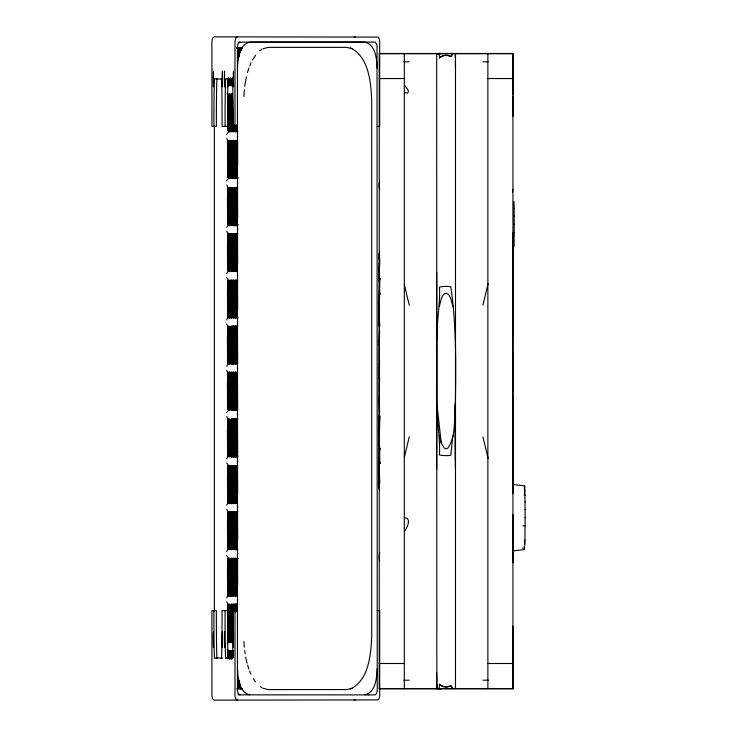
<?xml version="1.0" encoding="UTF-8"?>
<svg xmlns="http://www.w3.org/2000/svg" width="737" height="737" viewBox="0 0 737 737"><rect width="100%" height="100%" fill="white"/><g stroke="black" fill="none" stroke-linecap="round" stroke-linejoin="round"><path stroke-width="1.11" d="M379.242 487.968L379.242 416.856M379.242 446.567L379.795 415.779M512.943 688.809L512.943 53.469L379.242 53.469L379.242 688.809L512.943 688.809L512.943 626.137M512.943 562.773L512.943 514.527M512.943 492.602L512.943 442.338M512.943 397.059L512.943 469.432L512.805 457.548M512.943 333.778L512.943 232.929M512.943 116.4L512.943 96.068M512.943 94.557L512.943 53.727L379.242 53.727M379.242 281.737L379.251 272.146M436.691 469.147L436.691 272.893M514.168 232.468L514.196 224.195M525.103 517.632L524.947 540.166M436.691 321.341L436.691 420.689M227.65 126.009L227.622 130.606L227.595 126.11M228.074 84.93L228.12 78.021M231.989 177.377L227.632 177.377L227.862 140.546L228.074 177.645L228.304 140.813L228.525 177.912L228.756 141.071L228.977 178.17L237.507 178.17M236.356 187.778L227.825 187.778L227.595 224.61L227.438 197.627M232.892 85.188L228.525 85.188L228.571 78.288M236.365 280.493L227.834 280.493L227.604 317.325L227.438 290.341M233.343 85.455L228.977 85.455L229.014 78.555M229.465 78.822L229.419 85.722L229.382 78.979M236.319 372.305L227.788 372.305L227.558 409.136L227.401 382.162M228.977 178.17L229.207 141.338L229.419 178.437L237.959 178.437M237.95 131.674L229.41 131.674L229.576 105.198M229.751 78.905L229.714 84.663L229.677 79.043M229.843 455.908L227.567 455.908L227.797 419.077L228.461 456.443L228.691 419.602L230.976 419.602M229.419 178.437L229.576 153.121M236.374 465.885L227.834 465.885L227.604 502.717L227.447 475.733M229.576 195.747L229.391 225.669L229.17 188.571L228.94 225.402L228.267 188.036L228.037 224.877L227.825 187.778M230.202 78.021L230.165 84.93L230.119 78.177M236.374 511.837L227.834 511.837L227.604 548.669L227.447 521.685M229.576 241.69L229.391 271.621L229.17 234.523L228.94 271.354L228.267 233.988L228.037 270.82L227.825 233.721L227.595 270.553L227.438 243.569M236.817 466.153L228.286 466.153L228.055 502.984L227.834 465.885M230.653 78.288L230.607 85.188L230.57 78.444M237.517 558.6L227.844 558.6L227.613 595.432L227.457 568.457M229.576 289.613L229.391 318.384L229.179 281.285L228.949 318.117L228.277 280.76L228.046 317.592L227.834 280.493M227.659 611.185L227.705 604.285L227.751 613.276M229.576 328.573L229.354 364.253L229.133 327.154L228.903 363.986L228.24 326.62L228.009 363.461L227.788 326.362L227.558 363.194L227.401 336.21M231.105 78.555L231.059 85.455L231.022 78.712M237.968 558.867L228.295 558.867L228.065 595.699L227.844 558.6M236.807 233.988L230.359 233.988L230.128 270.82L229.456 233.454M227.917 641.383L228.148 604.552L227.945 641.991M229.576 374.525L229.354 410.205L229.133 373.106L228.903 409.938L228.682 372.839L228.452 409.671L227.788 372.305M233.786 85.722L231.51 85.722L231.547 78.822M228.111 658.224L228.157 651.315L228.194 658.058M229.576 422.439L229.364 456.968L228.691 419.602M231.731 94.843L231.501 131.674L231.28 94.576L231.05 131.407L230.828 94.308L230.598 131.14L230.386 94.041L230.156 130.873L229.483 93.507M231.833 78.905L231.796 84.663L231.768 79.043M228.369 641.641L228.599 604.81L228.82 641.909L229.05 605.077L229.262 642.176L233.629 642.176M229.576 476.157L229.4 503.786L228.737 466.42L228.507 503.251L228.286 466.153M231.74 141.605L231.51 178.437L231.289 141.338L231.059 178.17L230.838 141.071L230.607 177.912L230.395 140.813L230.165 177.645L229.493 140.279M228.562 658.491L228.608 651.582L228.645 658.325M232.293 78.021L232.247 84.93L232.21 78.177M229.576 522.109L229.4 549.728L229.179 512.63L228.949 549.461L228.286 512.104L228.055 548.936L227.834 511.837M231.704 188.838L231.473 225.669L231.252 188.571L231.022 225.402L230.801 188.304L230.57 225.135L230.359 188.036L230.128 224.877L229.456 187.511L237.996 187.511M229.014 658.749L229.05 651.849L229.096 658.592M236.605 130.873L232.238 130.873L232.468 94.041L233.132 131.407L233.26 111.84M229.262 642.176L229.493 605.344M229.576 570.023L229.41 596.5L229.189 559.401L228.958 596.233L228.295 558.867M231.704 234.79L231.473 271.621L231.252 234.523L231.022 271.354L230.359 233.988M232.735 79.439L232.699 85.188L232.662 79.568M229.456 659.016L229.502 652.116M235.352 409.938L230.985 409.938L231.215 373.106L231.436 410.205L237.885 410.205M231.713 281.552L231.482 318.384L231.261 281.285L231.031 318.117L230.368 280.76L230.137 317.592L229.916 280.493L229.686 317.325L229.465 280.226L238.005 280.226M233.721 364.253L231.436 364.253L231.667 327.421M233.178 79.707L233.141 85.455L233.104 78.712M229.751 657.957L229.797 651.047L229.843 658.915M236.688 604.552L230.239 604.552L230.008 641.383L229.336 604.018M231.436 410.205L231.667 373.373M236.319 326.362L231.962 326.362L231.731 363.194L231.51 326.095L237.959 326.095M230.202 658.224L230.239 651.315L230.285 658.058M237.894 456.968L231.446 456.968L231.676 420.136M237.028 271.087L232.662 271.087L232.892 234.255L233.555 271.621L233.786 234.79M233.62 125.916L233.583 131.674L233.546 126.055M231.713 466.954L231.482 503.786L231.271 466.687L231.04 503.518L230.819 466.42L230.589 503.251L230.368 466.153L230.137 502.984L229.474 465.618L238.005 465.618M236.328 419.077L231.971 419.077L231.74 455.908L231.519 418.809L237.968 418.809M230.644 658.491L230.69 651.582L230.727 658.325M236.54 409.404L232.173 409.404L232.404 372.572L233.076 409.938L233.307 373.106L233.518 410.205L233.749 373.373M233.822 141.605L233.592 178.437L233.371 141.338L233.141 178.17L232.929 141.071L232.699 177.912L232.477 140.813L232.247 177.645L231.575 140.279M233.905 126.009L233.878 130.606L233.85 126.11M231.713 512.897L231.482 549.728L231.271 512.63L231.04 549.461L230.819 512.362L230.589 549.194L230.368 512.104L230.137 548.936L229.474 511.57M236.992 363.719L232.625 363.719L232.855 326.887L233.518 364.253L233.749 327.421M237.922 225.669L233.555 225.669L233.786 188.838M231.096 658.749L231.142 651.849L231.178 658.592M231.722 559.669L231.492 596.5L231.271 559.401L231.04 596.233L230.828 559.134L230.598 595.966L230.377 558.867L230.147 595.699L229.483 558.333L238.014 558.333M234.357 125.115L234.32 130.873L234.292 125.253M231.584 605.344L231.354 642.176L231.132 605.077L230.902 641.909L230.239 604.552M233.795 281.552L233.565 318.384L233.343 281.285L233.113 318.117L232.45 280.76L232.219 317.592L231.998 280.493L231.768 317.325L231.556 280.226M236.356 233.721L234.08 233.721L233.85 270.553L233.629 233.454M231.547 659.016L231.593 652.116M236.236 604.285L231.869 604.285L231.639 641.116L231.418 604.018M234.808 125.382L234.771 131.14L234.735 125.52M237.286 141.071L235.011 141.071L234.781 177.912L234.559 140.813L234.329 177.645L233.666 140.279M231.833 657.957L231.879 651.047L231.925 658.915M235.26 125.649L235.223 131.407L235.186 125.787M232.284 658.224L232.33 651.315L232.367 658.058M233.758 420.136L233.528 456.968L233.316 419.869L233.085 456.7L232.864 419.602L232.634 456.443L231.971 419.077M235.702 125.916L235.665 131.674L235.637 126.055M236.77 326.62L234.495 326.62L234.265 363.461L233.592 326.095M233.804 466.954L233.574 503.786L233.353 466.687L233.122 503.518L232.901 466.42L232.671 503.251L232.45 466.153L232.229 502.984L231.556 465.618M235.904 141.605L235.674 178.437L235.011 141.071M235.987 126.009L235.96 130.606L235.932 126.11M232.745 657.34L232.772 651.582L232.818 658.325M236.77 372.572L234.495 372.572L234.265 409.404L233.592 372.038M233.804 512.897L233.574 549.728L233.353 512.63L233.122 549.461L232.901 512.362L232.671 549.194L232.008 511.837L231.777 548.669L231.556 511.57M235.868 188.838L235.637 225.669L235.425 188.571L235.195 225.402L234.974 188.304L234.744 225.135L234.523 188.036L234.292 224.877L233.629 187.511M238.244 177.377L235.969 177.377L236.199 140.546L236.863 177.912L237.093 141.071L237.314 178.17L237.544 141.338L237.683 164.95M236.448 125.115L236.411 130.873L236.374 125.253M233.187 657.607L233.224 651.849L233.26 657.468M233.804 559.669L233.574 596.5L233.362 559.401L233.132 596.233L232.91 559.134L232.68 595.966L232.459 558.867L232.229 595.699L231.565 558.333M235.868 234.79L235.637 271.621L235.425 234.523L235.195 271.354L234.974 234.255L234.744 271.087L234.08 233.721M238.217 224.61L235.932 224.61L236.162 187.778L236.384 224.877L236.614 188.036L237.277 225.402L237.507 188.571L237.683 217.802M233.629 611.102L233.666 605.344M233.915 611.185L233.951 604.285L233.998 611.028M235.877 281.552L235.647 318.384L235.435 281.285L235.204 318.117L234.983 281.018L234.753 317.85L234.532 280.76L234.302 317.592L233.638 280.226M236.89 125.382L236.853 131.14L236.826 125.52M235.84 327.421L235.61 364.253L235.389 327.154L235.158 363.986L234.495 326.62M238.217 317.325L235.941 317.325L236.172 280.493L236.835 317.85L237.065 281.018L237.286 318.117L237.517 281.285L237.683 309.393M234.357 611.452L234.403 604.552L234.44 611.295M235.84 373.373L235.61 410.205L235.389 373.106L235.158 409.938L234.495 372.572M237.342 125.649L237.305 131.407L237.268 125.787M237.922 60.406L237.996 48.891M235.849 420.136L235.619 456.968L235.398 419.869L235.167 456.7L234.946 419.602L234.716 456.443L234.504 419.344L234.274 456.175L233.601 418.809M234.808 611.719L234.854 604.81L234.891 611.563M235.886 466.954L235.656 503.786L235.435 466.687L235.204 503.518L234.983 466.42L234.762 503.251L234.09 465.885L233.859 502.717L233.638 465.618M238.189 455.908L235.904 455.908L236.135 419.077L236.356 456.175L236.586 419.344L237.25 456.7L237.48 419.869L237.683 453.596M235.269 610.835L235.306 605.077L235.343 611.821M237.931 549.728L235.656 549.728L235.886 512.897M235.895 559.669L235.665 596.5L234.992 559.134L234.762 595.966L234.55 558.867L234.32 595.699L234.099 558.6L233.869 595.432L233.647 558.333M239.037 55.883L239.083 47.831L239.138 56.823M235.711 611.102L235.748 605.344M235.997 611.185L236.043 604.285L236.08 611.028M239.497 53.847L239.534 48.098L239.571 53.718M236.448 611.452L236.485 604.552L236.531 611.295M239.958 51.811L239.986 48.356L240.004 51.737M236.89 611.719L236.936 604.81L236.973 611.563M237.351 610.835L237.388 605.077L237.425 611.821M237.609 688.948L237.683 677.432M238.751 680.979L238.705 687.879L238.668 681.135M239.193 682.388L239.157 688.146L239.11 680.279M239.645 682.655L239.608 688.413L239.571 682.794M240.078 685.226L240.05 688.68L240.032 685.309M240.52 685.493L240.502 688.948L240.483 685.576M379.242 397.713L379.527 360.762L379.242 379.564M436.829 338.596C436.562 321.323 440.468 304.39 439.445 287.108A9.397 2.432 0 0 1 450.786 286.721C459.658 347.109 453.402 408.39 455.494 469.147M512.805 371.273L512.943 352.037M514.177 232.441L514.039 246.729M379.242 344.824L379.463 319.922L379.785 326.482M379.242 361.204L379.527 330.388L379.242 343.092M512.943 272.856L512.943 299.95M512.943 273.105L512.805 284.74L512.943 262.906M380.154 278.577L379.647 279.507L379.242 325.68L379.527 252.561M379.251 434.71L379.242 397.464M380.154 448.759L379.647 447.976L379.242 479.013M524.845 545.242L524.947 539.981M512.805 432.453L512.943 426.097M379.463 263.643L379.251 272.404L379.785 259.719M512.805 339.6L512.943 333.52M379.242 294.616L379.647 279.507M237.461 68.44C237.959 59.209 238.926 44.837 249.723 42.12L364.972 42.12C375.769 44.837 376.727 59.209 377.233 68.44M243.938 96.584L244.362 89.776M379.242 327.32L379.463 319.922M377.233 668.523C376.727 677.754 375.769 692.117 364.972 694.844M524.366 495.282L524.541 491.542M379.242 485.232L379.251 469.884L379.795 482.578M379.242 459.648L379.647 447.976M524.366 489.331L524.587 486.125M512.805 489.469L512.943 486.411M379.242 185.392L379.343 183.108M379.242 557.144L379.647 552.879M379.795 416.037L379.463 422.347L379.242 414.959M512.805 493.385L512.943 490.86M512.943 491.109L512.805 493.643L512.805 489.221M379.242 257.305L379.527 252.303L379.242 254.32M379.242 487.572L379.527 483.03L379.242 484.817M379.242 487.83L379.527 483.279M452.887 435.549L450.786 455.309A9.397 2.432 0 0 1 439.445 454.922C440.468 437.64 436.562 420.707 436.829 403.434L441.223 442.946L444.245 448.078L446.088 448.851L447.939 448.078C456.479 435.18 453.799 418.082 455.346 403.434L455.494 420.689M379.242 295.97L379.343 294.874M379.343 183.356L379.647 181.127M379.343 555.118L379.647 553.137M244.675 86.395L246.407 76.786M409.238 436.866L404.364 457.336M482.938 305.164L488.115 283.625M512.491 191.979L512.943 189.492M439.289 306.481L441.223 299.084L442.937 295.482L444.245 293.952L446.088 293.179L447.939 293.952L449.238 295.482L450.961 299.084L452.887 306.481M247.42 72.751L248.903 67.979M226.683 134.613L226.913 133.996M226.683 180.934L226.913 180.316M226.683 227.254L228.378 224.711M226.683 273.584L228.378 271.032M226.683 319.904L227.549 318.191M226.683 366.225L228.378 363.682M226.683 412.545L228.839 409.698M226.683 458.865L226.913 458.248M226.683 505.195L226.913 504.569M226.683 551.516L228.378 548.973M226.683 597.836L227.945 595.671M379.343 295.132L380.154 293.271M249.751 65.906L251.013 62.802M252.469 60.075L255.564 55.201M379.647 279.756L380.154 278.835M380.154 293.529L379.647 294.312L379.242 263.275M227.208 87.104L228.839 85.446M227.208 133.425L228.839 131.766M227.208 179.745L228.839 178.087M227.208 457.677L228.839 456.019M227.208 503.997L227.945 503.03M227.208 642.968L227.549 642.452M404.429 531.322C407.11 528.079 411.826 518.175 404.779 517.733M452.923 53.469L450.786 56.427A9.397 9.084 0 0 0 439.445 57.873M452.923 53.727L450.786 56.685A9.397 9.084 0 0 0 448.52 55.772M259.728 50.835L262.013 49.176M355.142 699.91L354.147 700.104M263.063 48.725L268.36 47.38L346.823 47.38L352.12 48.725M352.12 688.229L346.823 689.574L268.213 689.574L262.925 688.229M350.37 689.123C368.887 679.929 370.785 655.248 371.688 636.934L371.688 100.02C370.785 81.706 368.887 57.025 350.37 47.831M354.147 36.896L355.142 37.09M239.912 694.844L238.069 693.526L237.434 690.293L237.443 46.707L238.079 43.474L239.921 42.156M237.461 700.104L235.619 698.787L234.983 695.553L235.011 610.614M512.399 550.935L524.587 549.544M441.27 53.469L436.829 53.469M438.128 53.746L439.252 53.727M439.289 688.561L512.943 688.561M436.691 673.019L436.838 688.561L436.691 53.469M436.691 688.809L438.156 688.809M238.18 42.156L375.115 42.11L377.022 44.635L377.252 690.293L376.616 693.526L375.115 694.89L237.968 694.844M236.89 47.564L242.593 47.564M236.393 47.831L242.51 47.831M236.651 48.098L242.537 48.098M237.093 48.356L239.378 48.356M403.848 61.825L409.155 61.825M483.03 61.825L488.327 61.825M379.242 78.546L404.309 78.546M487.876 78.546L512.943 78.546M222.657 79.006L214.697 79.006A41.871 0.682 -90 0 0 213.933 126.386M232.597 79.006L225.854 79.006A41.871 0.682 -90 0 0 225.089 126.386M237.461 126.386L233.058 126.386A41.779 0.673 -90 0 0 232.293 79.006M377.233 126.386L379.693 126.386L379.712 41.447L379.297 38.757L378.228 37.09L214.043 36.85L212.542 38.213L211.906 41.447L211.924 126.386L216.383 126.386A41.871 0.682 -90 0 1 217.148 79.006M237.996 233.454L235.711 233.454L236.384 270.82L236.614 233.988L236.826 271.087L237.056 234.255L237.277 271.354L237.507 234.523L237.683 263.754M238.005 511.57L233.638 511.57L234.311 548.936L234.541 512.104L234.762 549.194L234.983 512.362L235.204 549.461L235.435 512.63L235.656 549.728M522.865 525.803L525.076 525.803M522.505 548.19L524.716 548.19M237.876 604.018L235.591 604.018L235.637 611.885M237.461 610.614L233.049 610.614A41.871 0.682 -90 0 1 232.284 657.994M377.233 610.614L379.684 610.614L379.702 695.553L379.288 698.243L378.219 699.91L214.043 700.15L212.532 698.787L211.897 695.553L211.924 610.614L216.374 610.614A41.871 0.682 -90 0 0 217.139 657.994M233.712 650.78L229.345 650.78L229.391 658.648M232.072 651.047L227.705 651.047L227.751 658.915M222.648 657.994L214.688 657.994A41.871 0.682 90 0 1 213.923 610.614M232.588 657.994L225.854 657.994A41.871 0.682 -90 0 1 225.08 610.614M379.242 663.493L404.309 663.493M487.876 663.493L512.943 663.493M403.848 680.205L409.155 680.205M483.03 680.205L488.327 680.205M379.242 688.561L441.223 688.561M236.669 688.948L242.565 688.948M440.081 53.727L441.27 53.727M437.465 688.561L438.156 688.561M441.223 688.809L439.289 688.809L439.445 684.157A9.397 9.084 0 0 0 450.786 685.603L452.887 688.561M436.829 53.727L437.446 53.746M512.39 484.476L524.587 485.867L524.836 490.381M368.712 694.844L368.804 694.844M237.461 36.896L235.877 37.744L234.992 41.447L235.011 126.386M249.723 694.844C238.926 692.117 237.959 677.754 237.461 668.523M404.429 92.696L407.644 93.055L408.473 91.517L407.699 89.426L404.779 85.695M228.839 558.388L229.336 558.609M228.839 326.777L227.208 325.118M228.839 419.427L226.683 416.571M228.839 465.747L226.683 462.9M228.839 651.038L227.208 649.38M260.364 686.672L261.875 687.778M228.378 141.191L226.683 138.639M228.378 233.832L226.683 231.289M228.378 280.152L226.683 277.609M228.378 558.084L226.683 555.541M228.378 604.404L226.683 601.862M227.945 372.415L227.208 371.439M452.887 688.809L450.786 685.861A9.397 9.084 0 0 1 439.445 684.415M253.325 678.685L255.444 681.743M227.208 93.507L227.549 94.032M227.549 186.673L226.683 184.969M227.549 510.925L226.683 509.221M379.647 448.234L380.154 449.008M380.154 463.453L379.343 461.555M380.154 463.711L379.242 460.551L379.463 478.654M524.624 543.924L524.412 541.723M249.659 671.029L250.921 674.143M226.683 323.93L226.913 324.547M226.683 370.25L226.913 370.868M247.641 665.143L248.82 668.956M441.223 442.946L439.289 435.549M488.115 458.414L482.938 436.866M404.364 284.694L409.238 305.164M245.651 657.054L247.052 663.236M512.491 532.962L512.943 535.338M379.242 257.471L379.527 259M379.242 257.72L379.527 259.258L379.242 254.458M244.638 650.541L245.145 653.802M379.343 187.17L379.647 189.4M379.343 558.922L379.647 561.161M379.242 487.71L379.527 489.976L379.242 484.974M512.943 249.935L512.805 248.894L512.805 253.067L512.805 248.645L512.943 249.677M524.587 486.153L524.716 487.231M244.334 647.169L243.965 641.512M512.943 479.124L512.805 432.204M512.805 248.645L512.943 251.428M379.242 185.134L379.343 187.419M379.242 556.896L379.343 559.18M512.805 252.809L512.943 255.868M439.252 53.469L439.445 58.122M513.551 254.799L513.311 246.628M524.366 546.135L524.449 548.236M436.691 684.655L436.838 688.561M455.494 57.385L455.346 53.469L455.392 57.91M379.242 257.056L379.463 263.892M379.242 447.672L379.647 462.781L379.242 416.608M512.805 309.826L512.943 316.182M512.805 402.688L512.943 408.768M379.242 399.187L379.527 411.9L379.242 381.084M524.845 490.096L524.947 495.402M379.251 307.569L379.463 320.171M379.242 362.724L379.527 381.517L379.242 344.575M524.947 495.135L525.03 501.943M514.039 201.698L514.122 208.507M455.42 61.245L455.494 69.011M512.805 371.015L512.943 390.251M525.03 501.722L525.076 509.562M514.122 208.285L514.168 216.125M240.723 47.564L240.741 49.812M238.641 47.564L238.696 56.556M237.544 48.624L237.609 59.872M237.683 363.129L237.471 327.154L237.24 363.986L237.028 326.887L236.798 363.719L236.577 326.62L236.347 363.461L236.126 326.362L235.895 363.194L235.683 326.095M237.683 409.081L237.471 373.106L237.24 409.938L237.028 372.839L236.798 409.671L236.577 372.572L236.347 409.404L236.126 372.305L235.895 409.136L235.683 372.038M235.748 140.279L235.969 177.377M237.683 493.661L237.517 466.687L237.296 503.518L237.074 466.42L236.844 503.251L236.623 466.153L236.393 502.984L235.729 465.618M235.711 187.511L235.932 224.61M237.683 539.613L237.517 512.63L237.296 549.461L237.074 512.362L236.844 549.194L236.623 512.104L236.393 548.936L235.729 511.57M237.683 585.252L237.526 559.401L237.296 596.233L237.084 559.134L236.853 595.966L236.181 558.6L235.951 595.432L235.739 558.333M235.72 280.226L235.941 317.325M237.544 676.575L237.554 678.823M235.683 418.809L235.904 455.908M233.555 225.669L233.334 188.571L233.104 225.402L232.892 188.304L232.662 225.135L232.441 188.036L232.21 224.877L231.547 187.511M232.238 130.873L231.575 93.507M231.464 78.979L231.51 85.722M232.662 271.087L232.441 233.988L232.21 270.82L231.547 233.454M232.625 363.719L231.962 326.362M233.509 604.018L233.555 611.885M232.173 409.404L231.51 372.038M233.26 612.944L233.214 605.077L232.984 641.909L232.321 604.552L232.091 641.383L231.869 604.285M231.436 364.253L231.215 327.154L230.985 363.986L230.773 326.887L230.543 363.719L230.322 326.62L230.091 363.461L229.428 326.095M231.446 456.968L231.225 419.869L230.994 456.7L230.782 419.602L230.552 456.443L230.331 419.344L230.101 456.175L229.428 418.809M229.41 131.674L229.198 94.576L228.967 131.407L228.746 94.308L228.516 131.14L227.853 93.774M230.985 409.938L230.773 372.839L230.543 409.671L230.322 372.572L230.091 409.404L229.428 372.038M228.931 78.712L228.977 85.455M228.488 78.444L228.525 85.188M228.037 78.177L228.055 81.558M231.427 650.78L231.473 658.648M227.466 150.394L227.632 177.377M227.411 428.925L227.567 455.908M525.085 509.396L525.094 517.733M514.177 215.959L514.186 224.297M379.242 295.712L379.251 307.817M512.805 265.034L512.805 310.084M512.805 339.342L512.805 402.946M487.876 53.469L487.876 688.809M455.494 53.469L455.494 688.561M404.309 53.469L404.309 688.809M214.375 125.916L214.375 611.037M440.044 57.587A9.397 9.084 0 0 1 443.656 55.772M444.457 55.607A9.397 9.084 0 0 1 447.728 55.607M221.293 657.994A41.871 0.682 -90 0 0 222.058 610.614L227.54 610.614A41.871 0.682 -90 0 0 228.304 657.994M221.303 79.006A41.023 0.663 -90 0 1 222.067 126.386L227.54 126.386A41.871 0.682 -90 0 1 228.304 79.006M237.646 507.894A6.882 6.882 0 0 1 237.646 506.522M237.646 229.962A6.882 6.882 0 0 1 237.646 228.581M237.646 415.244A6.882 6.882 0 0 1 237.646 413.872M237.646 322.603A6.882 6.882 0 0 1 237.646 321.231M237.646 554.215A6.882 6.882 0 0 1 237.646 552.842M237.646 368.924A6.882 6.882 0 0 1 237.646 367.551M237.646 600.535A6.882 6.882 0 0 1 237.646 599.163M237.646 461.574A6.882 6.882 0 0 1 237.646 460.192M237.646 137.312A6.882 6.882 0 0 1 237.646 135.94M237.646 276.283A6.882 6.882 0 0 1 237.646 274.91M237.646 183.633A6.882 6.882 0 0 1 237.646 182.26M213.334 77.827L213.472 86.855L213.481 71.203L213.334 77.827M224.407 638.058L224.536 647.445L224.518 631.692L224.407 638.058M213.334 637.431L213.454 647.464L213.454 631.673L213.334 637.431M224.398 76.961L224.527 86.902L224.527 71.111L224.398 76.961M233.353 76.961L233.472 86.902L233.472 71.111L233.353 76.961M222.298 76.224L222.399 86.865L222.427 71.148L222.298 76.224M222.279 636.989L222.39 647.445L222.408 631.692L222.279 636.989M233.353 636.731L233.463 647.418L233.491 631.72L233.353 636.731M240.437 48.624L240.409 52.078L240.437 48.624M241.174 47.831L241.156 50.134L241.174 47.831"/></g></svg>
